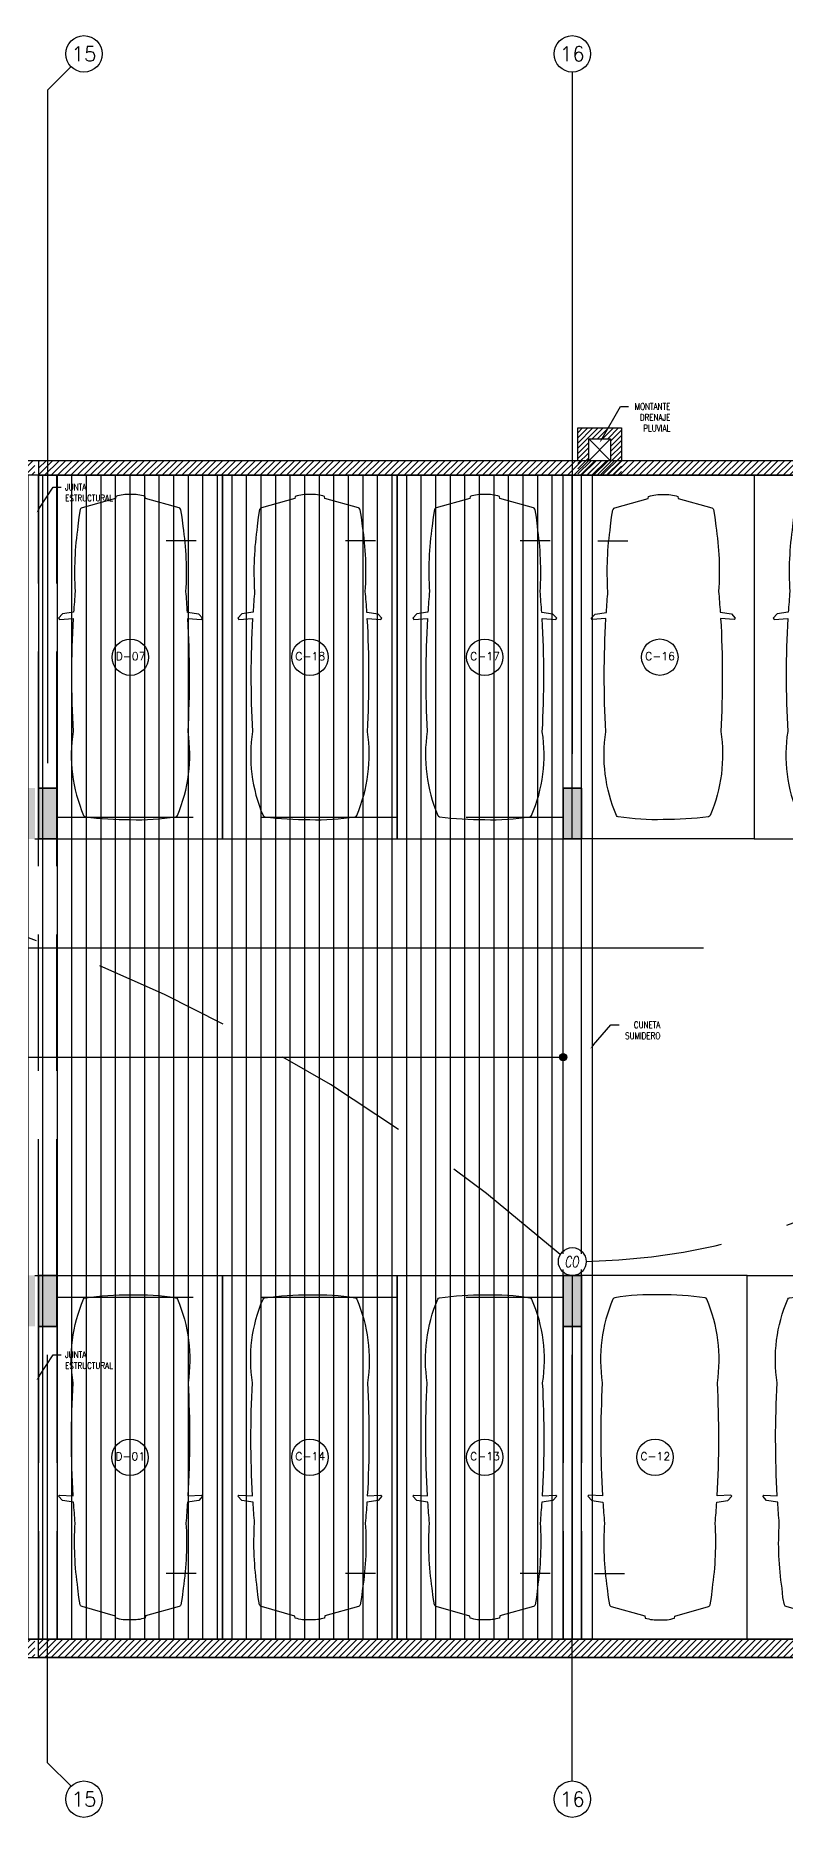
# Model space of a CAD drawing. Extents: x 226317 to 226469, y 8188101 to 8188260.
# Drawn here: x 226427.62 to 226437.92, y 8188189.46 to 8188213.95 of the extents above; entities that cross this region are included whole.
import ezdxf
from ezdxf import colors
from ezdxf.entities.mleader import LeaderData, LeaderLine
from ezdxf.enums import TextEntityAlignment as Align
from ezdxf.math import Vec2, Vec3

# ---------------------------------------------------------------- set-up
doc = ezdxf.new("R2010")
doc.units = 0
doc.header["$LTSCALE"] = 15
for name, pattern in [('CENTER', [2, 1.25, -0.25, 0.25, -0.25]), ('HIDDEN2', [0.1875, 0.125, -0.0625]), ('PHANTOM', [2.5, 1.25, -0.25, 0.25, -0.25, 0.25, -0.25]), ('PHANTOM2', [1.25, 0.625, -0.125, 0.125, -0.125, 0.125, -0.125])]:
    doc.linetypes.add(name, pattern=pattern)
doc.layers.get('0').update_dxf_attribs({"color": 250})
for name, color, linetype in [('A-EJES', 250, 'PHANTOM'), ('A-ESTRUCTURA-HATCH', 250, 'Continuous'), ('A-ESTRUCTURA-MUROS', 252, 'Continuous'), ('A-ESTRUCTURA-VIGAS', 250, 'HIDDEN2'), ('A-HATCH', 250, 'Continuous'), ('A-LINEAS', 250, 'Continuous'), ('A-MOBILIARIO', 250, 'Continuous'), ('A-NUMERO ESTAC', 250, 'Continuous'), ('A-PROYECCIONES', 250, 'HIDDEN2'), ('A-TEXTO-INDICACIONES', 250, 'Continuous'), ('A_50_CortesElev', 250, 'CENTER'), ('Cotas', 250, 'Continuous'), ('L12 Texto', 12, 'Continuous'), ('L5 Linea mediana segmentada', 191, 'HIDDEN2'), ('L6 Linea fina', 141, 'Continuous'), ('MURO CF 60', 250, 'Continuous')]:
    doc.layers.add(name, color=color, linetype=linetype)
doc.layers.add('A-ESTRUCTURA-PLACAS', color=252, linetype='Continuous', lineweight=35)
doc.layers.add('A-MUROS', color=252, linetype='Continuous', lineweight=30)
doc.styles.add('JNV ING', font='romans.shx', dxfattribs={"width": 0.7, "oblique": 8, "height": 0.15})
doc.styles.add('ROMANS', font='romans.shx', dxfattribs={"width": 0.8})
doc.styles.add('TXT_COTAS', font='romans.shx', dxfattribs={"width": 0.8})

# ---------------------------------------------------------------- blocks, each defined once
blk = doc.blocks.new('*U78')
at = {"ltscale": 0.5}
blk.add_line((2.1, 4.097), (1.687, 4.097), dxfattribs=at)
blk.add_lwpolyline([(0, 0), (2.4, 0), (2.4, 5), (0, 5)], close=True, dxfattribs=at)
blk.add_lwpolyline([(1.988, 3.029), (2.175, 3.018), (2.189, 3.033), (2.136, 3.092), (1.982, 3.115, 0.005253), (1.961, 3.403, 0.053235), (1.923, 4.298), (1.91, 4.424), (1.891, 4.525), (1.886, 4.535, 0.218656), (1.867, 4.551), (1.406, 4.68), (1.402, 4.708, 0.091554), (1.2, 4.734, 0.09162), (0.998, 4.709), (0.994, 4.682), (0.533, 4.552, 0.218656), (0.514, 4.536), (0.509, 4.527), (0.49, 4.425), (0.477, 4.3, 0.053235), (0.439, 3.404, 0.005253), (0.418, 3.116), (0.264, 3.093), (0.211, 3.034), (0.225, 3.019), (0.412, 3.03, 0.028265), (0.41, 1.476, 0.139924), (0.555, 0.325, 0.272148), (0.579, 0.306, 0.035353), (1.2, 0.266, 0.045639), (1.819, 0.305, 0.272148), (1.843, 0.324, 0.139889), (1.99, 1.475, 0.028265)], format="xyb", close=True, dxfattribs=at)
blk = doc.blocks.new('*U79')
at = {"ltscale": 0.5}
blk.add_line((2.102, 4.097), (1.69, 4.097), dxfattribs=at)
blk.add_lwpolyline([(0, 0), (2.405, 0), (2.405, 5), (0, 5)], close=True, dxfattribs=at)
blk.add_lwpolyline([(1.99, 3.029), (2.177, 3.018), (2.191, 3.033), (2.138, 3.092), (1.985, 3.115, 0.005253), (1.963, 3.403, 0.053235), (1.925, 4.298), (1.912, 4.424), (1.893, 4.525), (1.889, 4.535, 0.218656), (1.87, 4.551), (1.408, 4.68), (1.405, 4.708, 0.091554), (1.203, 4.734, 0.09162), (1, 4.709), (0.997, 4.682), (0.535, 4.552, 0.218656), (0.516, 4.536), (0.512, 4.527), (0.493, 4.425), (0.48, 4.3, 0.053235), (0.442, 3.404, 0.005253), (0.42, 3.116), (0.267, 3.093), (0.214, 3.034), (0.228, 3.019), (0.415, 3.03, 0.028265), (0.412, 1.476, 0.139924), (0.557, 0.325, 0.272148), (0.581, 0.306, 0.035353), (1.203, 0.266, 0.045639), (1.822, 0.305, 0.272148), (1.846, 0.324, 0.139889), (1.993, 1.475, 0.028265)], format="xyb", close=True, dxfattribs=at)
blk = doc.blocks.new('*U80')
at = {"ltscale": 0.5}
blk.add_line((2.15, 4.097), (1.737, 4.097), dxfattribs=at)
blk.add_lwpolyline([(0, 0), (2.5, 0), (2.5, 5), (0, 5)], close=True, dxfattribs=at)
blk.add_lwpolyline([(2.038, 3.029), (2.225, 3.018), (2.239, 3.033), (2.186, 3.092), (2.032, 3.115, 0.005253), (2.011, 3.403, 0.053235), (1.973, 4.298), (1.96, 4.424), (1.941, 4.525), (1.936, 4.535, 0.218656), (1.917, 4.551), (1.456, 4.68), (1.452, 4.708, 0.091554), (1.25, 4.734, 0.09162), (1.048, 4.709), (1.044, 4.682), (0.583, 4.552, 0.218656), (0.564, 4.536), (0.559, 4.527), (0.54, 4.425), (0.527, 4.3, 0.053235), (0.489, 3.404, 0.005253), (0.468, 3.116), (0.314, 3.093), (0.261, 3.034), (0.275, 3.019), (0.462, 3.03, 0.028265), (0.46, 1.476, 0.139924), (0.605, 0.325, 0.272148), (0.629, 0.306, 0.035353), (1.25, 0.266, 0.045639), (1.869, 0.305, 0.272148), (1.893, 0.324, 0.139889), (2.04, 1.475, 0.028265)], format="xyb", close=True, dxfattribs=at)
blk = doc.blocks.new('EST P1')
at = {"layer": 'A-ESTRUCTURA-HATCH'}
h = blk.add_hatch(dxfattribs=at)
h.set_pattern_fill('ANSI31', color=256, scale=0.02)
h.set_pattern_definition([(45, (-226392.07709, -8188203.05961), (-0.04490128060535, 0.04490128060535), [])])
h.paths.add_polyline_path([(-3.61, 5.05), (-3.61, 4.85), (-44.785, 4.85), (-44.785, -0.15), (-46.99, -0.15), (-46.99, -11.15), (-3.61, -11.15), (-3.61, -11.4), (-47.24, -11.4), (-47.24, 0.15), (-45.035, 0.15), (-45.035, 5.05)])
h.paths.add_polyline_path([(5.876, 4.85), (5.876, 5.05), (35.53, 5.05), (35.53, 4.85)])
h.paths.add_polyline_path([(47.915, 5.05), (35.58, 5.05), (35.58, 4.85), (47.915, 4.85)])
h.paths.add_polyline_path([(51.865, 4.85), (53.376, 4.85), (53.376, 5.05), (51.865, 5.05)])
edge = h.paths.add_edge_path()
edge.add_arc((63.301, -0.15), 9.7, 360, 540)
edge.add_line((53.601, -0.15), (53.801, -0.15))
edge.add_arc((63.301, -0.15), 9.5, 0.9047, 180, ccw=False)
edge.add_line((72.799, 0), (70.351, 0))
edge.add_line((70.351, 0), (70.351, -0.15))
edge.add_line((70.351, -0.15), (73.001, -0.15))
edge = h.paths.add_edge_path(flags=0)
edge.add_arc((63.301, -0.15), 3.3, 0.0009, 49.9947)
edge.add_line((65.422, 2.378), (65.422, -0.15))
edge.add_line((65.422, -0.15), (65.272, -0.15))
edge.add_line((65.272, -0.15), (65.272, 2.496))
edge.add_arc((63.301, -0.15), 3.3, 53.3166, 180)
edge.add_line((60.001, -0.15), (59.801, -0.15))
edge.add_arc((63.301, -0.15), 3.5, 2.4574, 179.9999, ccw=False)
edge.add_line((66.797, 0), (69.451, 0))
edge.add_line((69.451, 0), (69.451, -0.15))
edge.add_line((69.451, -0.15), (66.601, -0.15))
h.paths.add_polyline_path([(-3.56, -11.15), (35.53, -11.15), (35.53, -11.4), (-3.56, -11.4)])
h.paths.add_polyline_path([(35.58, -11.15), (71.88, -11.15), (71.88, -11.4), (35.58, -11.4)])
h = blk.add_hatch(color=256, dxfattribs=at)
h.dxf.hatch_style = 1
h.paths.add_polyline_path([(51.865, 5.05), (47.915, 5.05), (47.915, -0.15), (50.25, -0.15), (50.25, 0), (48.065, 0), (48.065, 2.05), (51.865, 2.05), (51.865, 2.2), (48.065, 2.2), (48.065, 4.85), (51.715, 4.85), (51.715, 3.2), (51.865, 3.2)])
h.paths.add_polyline_path([(1.925, -0.151), (-0.175, -0.151), (-0.175, 4.85), (-3.56, 4.85), (-3.56, 5.05), (3.775, 5.05), (3.775, 1.9), (3.625, 1.9), (3.625, 4.85), (-0.025, 4.85), (-0.025, 2.2), (1.925, 2.2), (1.925, 2.05), (-0.025, 2.05), (-0.025, 0), (1.925, -0.001)])
h.paths.add_polyline_path([(71.63, -6.15), (71.88, -6.15), (71.88, -6.85), (71.63, -6.85)])
h.paths.add_polyline_path([(64.42, -6.15), (64.67, -6.15), (64.67, -6.85), (64.42, -6.85)])
h.paths.add_polyline_path([(57.21, -6.15), (57.46, -6.15), (57.46, -6.85), (57.21, -6.85)])
h.paths.add_polyline_path([(50, -6.15), (50.25, -6.15), (50.25, -6.85), (50, -6.85)])
h.paths.add_polyline_path([(42.79, -6.15), (43.04, -6.15), (43.04, -6.85), (42.79, -6.85)])
h.paths.add_polyline_path([(42.79, 0.55), (43.04, 0.55), (43.04, -0.15), (42.79, -0.15)])
h.paths.add_polyline_path([(35.58, -6.15), (35.83, -6.15), (35.83, -6.85), (35.58, -6.85)])
h.paths.add_polyline_path([(35.58, 0.55), (35.83, 0.55), (35.83, -0.15), (35.58, -0.15)])
h.paths.add_polyline_path([(35.28, -6.15), (35.53, -6.15), (35.53, -6.85), (35.28, -6.85)])
h.paths.add_polyline_path([(35.28, 0.55), (35.53, 0.55), (35.53, -0.15), (35.28, -0.15)])
h.paths.add_polyline_path([(30.28, -6.15), (30.53, -6.15), (30.53, -6.85), (30.28, -6.85)])
h.paths.add_polyline_path([(30.28, 0.55), (30.53, 0.55), (30.53, -0.15), (30.28, -0.15)])
h.paths.add_polyline_path([(23.07, -6.15), (23.32, -6.15), (23.32, -6.85), (23.07, -6.85)])
h.paths.add_polyline_path([(23.07, 0.55), (23.32, 0.55), (23.32, -0.15), (23.07, -0.15)])
h.paths.add_polyline_path([(18.07, -6.15), (18.32, -6.15), (18.32, -6.85), (18.07, -6.85)])
h.paths.add_polyline_path([(18.07, 0.55), (18.32, 0.55), (18.32, -0.15), (18.07, -0.15)])
h.paths.add_polyline_path([(10.86, -6.15), (11.11, -6.15), (11.11, -6.85), (10.86, -6.85)])
h.paths.add_polyline_path([(10.86, 0.55), (11.11, 0.55), (11.11, -0.15), (10.86, -0.15)])
h.paths.add_polyline_path([(3.65, -6.15), (3.9, -6.15), (3.9, -6.85), (3.65, -6.85)])
h.paths.add_polyline_path([(3.625, 0.55), (3.9, 0.55), (3.9, -0.15), (3.625, -0.15)])
h.paths.add_polyline_path([(-3.56, -6.15), (-3.31, -6.15), (-3.31, -6.85), (-3.56, -6.85)])
h.paths.add_polyline_path([(-3.56, 0.55), (-3.31, 0.55), (-3.31, -0.15), (-3.56, -0.15)])
h.paths.add_polyline_path([(-3.86, -6.15), (-3.61, -6.15), (-3.61, -6.85), (-3.86, -6.85)])
h.paths.add_polyline_path([(-3.86, 0.55), (-3.61, 0.55), (-3.61, -0.15), (-3.86, -0.15)])
h.paths.add_polyline_path([(-11.07, -6.15), (-10.82, -6.15), (-10.82, -6.85), (-11.07, -6.85)])
h.paths.add_polyline_path([(-11.07, 0.55), (-10.82, 0.55), (-10.82, -0.15), (-11.07, -0.15)])
h.paths.add_polyline_path([(-18.28, -6.15), (-18.03, -6.15), (-18.03, -6.85), (-18.28, -6.85)])
h.paths.add_polyline_path([(-18.28, 0.55), (-18.03, 0.55), (-18.03, -0.15), (-18.28, -0.15)])
h.paths.add_polyline_path([(-25.49, -6.15), (-25.24, -6.15), (-25.24, -6.85), (-25.49, -6.85)])
h.paths.add_polyline_path([(-25.49, 0.55), (-25.24, 0.55), (-25.24, -0.15), (-25.49, -0.15)])
h.paths.add_polyline_path([(-32.7, -6.15), (-32.45, -6.15), (-32.45, -6.85), (-32.7, -6.85)])
h.paths.add_polyline_path([(-32.7, 0.55), (-32.45, 0.55), (-32.45, -0.15), (-32.7, -0.15)])
h.paths.add_polyline_path([(-39.91, -6.15), (-39.66, -6.15), (-39.66, -6.85), (-39.91, -6.85)])
h.paths.add_polyline_path([(-39.91, 0.55), (-39.66, 0.55), (-39.66, -0.15), (-39.91, -0.15)])
at = {"layer": 'A-ESTRUCTURA-MUROS'}
for points in [[(47.915, 5.05), (35.58, 5.05), (35.58, 4.85), (47.915, 4.85)], [(35.58, -11.15), (71.88, -11.15), (71.88, -11.4), (35.58, -11.4)]]:
    blk.add_lwpolyline(points, close=True, dxfattribs=at)
at = {"layer": 'A-ESTRUCTURA-PLACAS'}
for points in [[(35.58, 0.55), (35.83, 0.55), (35.83, -0.15), (35.58, -0.15)], [(42.79, 0.55), (43.04, 0.55), (43.04, -0.15), (42.79, -0.15)], [(35.58, -6.15), (35.83, -6.15), (35.83, -6.85), (35.58, -6.85)], [(42.79, -6.15), (43.04, -6.15), (43.04, -6.85), (42.79, -6.85)]]:
    blk.add_lwpolyline(points, close=True, dxfattribs=at)
at = {"layer": 'A-ESTRUCTURA-VIGAS'}
for points in [[(35.58, 0.55), (35.58, 4.85)], [(35.83, 0.55), (35.83, 4.85)], [(42.79, 0.55), (42.79, 4.85)], [(43.04, 0.55), (43.04, 4.85)], [(35.83, 0.15), (42.79, 0.15)], [(35.58, -6.15), (35.58, -0.15)], [(35.83, -6.15), (35.83, -0.15)], [(35.83, -0.15), (42.79, -0.15)], [(42.79, -6.15), (42.79, -0.15)], [(43.04, -6.15), (43.04, -0.15)], [(35.83, -6.15), (42.79, -6.15)], [(35.83, -6.45), (42.79, -6.45)], [(35.58, -6.85), (35.58, -11.15)], [(35.83, -6.85), (35.83, -11.15)], [(42.79, -6.85), (42.79, -11.15)], [(43.04, -6.85), (43.04, -11.15)]]:
    blk.add_lwpolyline(points, dxfattribs=at)
blk = doc.blocks.new('*U81')
at = {"ltscale": 0.5}
blk.add_line((2.165, 4.097), (1.752, 4.097), dxfattribs=at)
blk.add_lwpolyline([(0, 0), (2.53, 0), (2.53, 5), (0, 5)], close=True, dxfattribs=at)
blk.add_lwpolyline([(2.053, 3.029), (2.24, 3.018), (2.254, 3.033), (2.201, 3.092), (2.047, 3.115, 0.005253), (2.026, 3.403, 0.053235), (1.988, 4.298), (1.975, 4.424), (1.956, 4.525), (1.951, 4.535, 0.218656), (1.932, 4.551), (1.471, 4.68), (1.467, 4.708, 0.091554), (1.265, 4.734, 0.09162), (1.063, 4.709), (1.059, 4.682), (0.598, 4.552, 0.218656), (0.579, 4.536), (0.574, 4.527), (0.555, 4.425), (0.542, 4.3, 0.053235), (0.504, 3.404, 0.005253), (0.483, 3.116), (0.329, 3.093), (0.276, 3.034), (0.29, 3.019), (0.477, 3.03, 0.028265), (0.475, 1.476, 0.139924), (0.62, 0.325, 0.272148), (0.644, 0.306, 0.035353), (1.265, 0.266, 0.045639), (1.884, 0.305, 0.272148), (1.908, 0.324, 0.139889), (2.055, 1.475, 0.028265)], format="xyb", close=True, dxfattribs=at)
blk = doc.blocks.new('*U86')
at = {"ltscale": 0.5}
blk.add_line((2.165, 4.097), (1.752, 4.097), dxfattribs=at)
blk.add_lwpolyline([(0, 0), (2.53, 0), (2.53, 5), (0, 5)], close=True, dxfattribs=at)
blk.add_lwpolyline([(2.053, 3.029), (2.24, 3.018), (2.254, 3.033), (2.201, 3.092), (2.047, 3.115, 0.005253), (2.026, 3.403, 0.053235), (1.988, 4.298), (1.975, 4.424), (1.956, 4.525), (1.951, 4.535, 0.218656), (1.932, 4.551), (1.471, 4.68), (1.467, 4.708, 0.091554), (1.265, 4.734, 0.09162), (1.063, 4.709), (1.059, 4.682), (0.598, 4.552, 0.218656), (0.579, 4.536), (0.574, 4.527), (0.555, 4.425), (0.542, 4.3, 0.053235), (0.504, 3.404, 0.005253), (0.483, 3.116), (0.329, 3.093), (0.276, 3.034), (0.29, 3.019), (0.477, 3.03, 0.028265), (0.475, 1.476, 0.139924), (0.62, 0.325, 0.272148), (0.644, 0.306, 0.035353), (1.265, 0.266, 0.045639), (1.884, 0.305, 0.272148), (1.908, 0.324, 0.139889), (2.055, 1.475, 0.028265)], format="xyb", close=True, dxfattribs=at)
blk = doc.blocks.new('EJES 1P')
at = {"layer": 'A-EJES', "linetype": 'PHANTOM2'}
for p, q in [((81.038, 5.416), (80.714, 5.092)), ((81.038, -18.221), (80.714, -17.898))]:
    blk.add_line(p, q, dxfattribs=at)
for points in [[(87.924, 5.345), (87.924, -4.158)], [(80.714, 5.092), (80.714, -4.158)], [(80.714, -17.898), (80.714, -12.292)], [(87.924, -18.151), (87.924, -12.292)]]:
    blk.add_lwpolyline(points, dxfattribs=at)
at = {"layer": 'A-EJES', "linetype": 'Continuous'}
for centre in [(81.214, 5.592), (87.924, 5.592), (81.214, -18.398), (87.924, -18.398)]:
    blk.add_circle(centre, 0.25, dxfattribs=at)
at = {"layer": 'A-EJES', "linetype": 'Continuous', "style": 'ROMANS'}
for s, p in [('15', (81.214, 5.592)), ('16', (87.924, 5.592)), ('15', (81.214, -18.398)), ('16', (87.924, -18.398))]:
    blk.add_text(s, height=0.2, dxfattribs=at).set_placement(p, align=Align.MIDDLE_CENTER)
blk = doc.blocks.new('Cortes-Elev.')
at = {"layer": 'A_50_CortesElev', "linetype": 'CENTER', "ltscale": 0.5}
blk.add_lwpolyline([(103.931, 28.354), (-19.094, 28.354)], dxfattribs=at)
blk = doc.blocks.new('EJE')
at = {"linetype": 'Continuous'}
blk.add_circle((0, 0), 0.5, dxfattribs=at)
at = {"layer": 'A-TEXTO-INDICACIONES', "style": 'ROMANS'}
blk.add_attdef('EJE', text='', height=0.22, rotation=0, dxfattribs=at).set_placement((0.007, 0.028), align=Align.MIDDLE_CENTER)

msp = doc.modelspace()

# ---------------------------------------------------------------- hatches: boundary and pattern name
h = msp.add_hatch(color=8)
h.dxf.hatch_style = 1
edge = h.paths.add_edge_path()
edge.add_arc((226434.8671, 8188199.9096), 0.05, 0, 360)
at = {"layer": 'A-HATCH'}
h = msp.add_hatch(dxfattribs=at)
h.set_pattern_fill('_USER', color=8, scale=0.2, angle=90, pattern_type=0)
h.set_pattern_definition([(90, (226435.11709, 8188199.90867), (-0.2, 1e-17), [])])
h.paths.add_polyline_path([(226403.1871, 8188207.9096), (226403.1871, 8188191.9096), (226434.8671, 8188191.9096), (226434.8671, 8188207.9096)])
at = {"layer": 'MURO CF 60'}
h = msp.add_hatch(dxfattribs=at)
h.set_pattern_fill('_USER', color=8, scale=0.05, angle=45, pattern_type=0)
h.set_pattern_definition([(45, (226441.93555, 8188203.057414), (-0.03535534, 0.03535534), [])])
h.paths.add_polyline_path([(226435.0673, 8188208.5596), (226435.6673, 8188208.5596), (226435.6673, 8188207.9096), (226435.0673, 8188207.9096)])
h.paths.add_polyline_path([(226435.5173, 8188208.1096), (226435.2173, 8188208.1096), (226435.2173, 8188208.4096), (226435.5173, 8188208.4096)], flags=16)

# ---------------------------------------------------------------- linework, layer by layer
at = {"color": 8}
for p, q in [((226435.2171, 8188208.4096), (226435.5171, 8188208.1096)), ((226435.5171, 8188208.4096), (226435.2171, 8188208.1096))]:
    msp.add_line(p, q, dxfattribs=at)
msp.add_line((226403.1871, 8188199.9096), (226434.8671, 8188199.9096))
msp.add_lwpolyline([(226435.1171, 8188207.9096), (226435.2671, 8188207.9096), (226435.2671, 8188191.9096), (226435.1171, 8188191.9096)], close=True, dxfattribs=at)
msp.add_circle((226434.8671, 8188199.9096), 0.05, dxfattribs=at)
at = {"layer": 'A-LINEAS'}
msp.add_lwpolyline([(226403.1871, 8188207.9096), (226403.1871, 8188191.9096), (226434.8671, 8188191.9096), (226434.8671, 8188207.9096)], close=True, dxfattribs=at)
at = {"layer": 'A-MUROS'}
for p, q in [((226439.9921, 8188207.9096), (226395.8521, 8188207.9096)), ((226463.9571, 8188191.9096), (226345.0871, 8188191.9096)), ((226344.8371, 8188191.6596), (226463.9571, 8188191.6596))]:
    msp.add_line(p, q, dxfattribs=at)
at = {"layer": 'A-MUROS', "color": 8}
for p, q in [((226435.0671, 8188208.1096), (226424.8032, 8188208.1096)), ((226439.5421, 8188208.1096), (226435.6671, 8188208.1096))]:
    msp.add_line(p, q, dxfattribs=at)
msp.add_lwpolyline([(226435.0671, 8188208.1096), (226435.0671, 8188208.5596), (226435.6671, 8188208.5596), (226435.6671, 8188208.1096)], dxfattribs=at)
for points in [[(226435.2171, 8188208.1096), (226435.2171, 8188208.4096), (226435.5171, 8188208.4096), (226435.5171, 8188208.1096)], [(226427.6571, 8188202.9096), (226427.9071, 8188202.9096), (226427.9071, 8188203.6096), (226427.6571, 8188203.6096)], [(226434.8671, 8188202.9096), (226435.1171, 8188202.9096), (226435.1171, 8188203.6096), (226434.8671, 8188203.6096)], [(226427.6571, 8188196.9096), (226427.9071, 8188196.9096), (226427.9071, 8188196.2096), (226427.6571, 8188196.2096)], [(226434.8671, 8188196.9096), (226435.1171, 8188196.9096), (226435.1171, 8188196.2096), (226434.8671, 8188196.2096)]]:
    msp.add_lwpolyline(points, close=True, dxfattribs=at)
at = {"layer": 'Cotas', "color": 8}
for p, q in [((226427.6071, 8188202.9096), (226427.6571, 8188202.9096)), ((226427.6071, 8188196.9096), (226427.6571, 8188196.9094))]:
    msp.add_line(p, q, dxfattribs=at)
at = {"layer": 'L5 Linea mediana segmentada', "color": 8}
for centre, radius, start, end in [((226434.9702, 8188206.1489), 9.0502, 271.35151, 1.54866), ((226419.3244, 8188179.5487), 23.4888, 48.70419, 99.46048)]:
    msp.add_arc(centre, radius, start, end, dxfattribs=at)

# ---------------------------------------------------------------- block references
msp.add_blockref('EST P1', (226392.0771, 8188203.0596))
at = {"layer": 'A-MOBILIARIO', "color": 8}
for name, p, rotation in [('*U86', (226427.6571, 8188202.9096), 7.056432374225115e-07), ('*U78', (226430.1871, 8188202.9096), 7.056432374225115e-07), ('*U79', (226432.5871, 8188202.9096), 7.056432374225115e-07), ('*U80', (226437.4921, 8188202.9096), 7.056432374225115e-07), ('*U79', (226437.3971, 8188196.9096), 180.0000007056432)]:
    msp.add_blockref(name, p, dxfattribs=dict(at, rotation=rotation))
at = {"layer": 'A-MOBILIARIO', "color": 8, "xscale": -1}
for name, p, rotation in [('*U80', (226437.4921, 8188202.9096), 359.9999992943568), ('*U81', (226427.6571, 8188196.9096), 179.9999992943567), ('*U78', (226430.1871, 8188196.9096), 179.9999992943567), ('*U79', (226432.5871, 8188196.9096), 179.9999992943567), ('*U78', (226437.3971, 8188196.9096), 179.9999992943567)]:
    msp.add_blockref(name, p, dxfattribs=dict(at, rotation=rotation))
at = {"layer": 'A-NUMERO ESTAC', "color": 8, "xscale": 0.5, "yscale": 0.5, "zscale": 0.5}
for p, values in [((226428.9196, 8188205.4078), {'EJE': 'D-07'}), ((226431.3871, 8188205.4077), {'EJE': 'C-18'}), ((226433.7896, 8188205.4077), {'EJE': 'C-17'}), ((226436.1946, 8188205.4087), {'EJE': 'C-16'}), ((226428.9141, 8188194.4098), {'EJE': 'D-01'}), ((226431.3871, 8188194.4105), {'EJE': 'C-14'}), ((226433.7896, 8188194.4105), {'EJE': 'C-13'}), ((226436.1294, 8188194.4105), {'EJE': 'C-12'})]:
    msp.add_blockref('EJE', p, dxfattribs=at).add_auto_attribs(values)
at = {"layer": 'A-PROYECCIONES'}
msp.add_blockref('EJES 1P', (226347.0678, 8188208.1096), dxfattribs=at)
at = {"layer": 'A_50_CortesElev'}
msp.add_blockref('Cortes-Elev.', (226362.8621, 8188173.0552), dxfattribs=at)

# ---------------------------------------------------------------- leaders
at = {"layer": 'A-TEXTO-INDICACIONES', "color": 8}
ml = msp.add_multileader_mtext('Standard', dxfattribs=at)
ml.set_content('MONTANTE DRENAJE PLUVIAL', color=8, style='TXT_COTAS')
ml.set_leader_properties(color=7)
ml.build(insert=Vec2(0, 0))
ml.multileader.update_dxf_attribs({"dogleg_length": 0.1105, "arrow_head_size": 0.07})
ctx = ml.context
ctx.base_point, ctx.char_height, ctx.arrow_head_size, ctx.landing_gap_size, ctx.plane_origin = Vec3(226435.7655, 8188208.8553), 0.09, 0.07, 0.05, Vec3(226436.1895, 8188208.0698)
ctx.text_align_type = 2
notes = []
notes.append((ctx, [(0, (1, 1, 0), (226435.655, 8188208.8553), (1, 0), 0.1105, [(0, [(226435.3671, 8188208.3546)], 0, [])])]))
ctx.mtext.insert, ctx.mtext.width, ctx.mtext.alignment, ctx.mtext.flow_direction = Vec3(226436.34, 8188208.9003), 0.835071, 3, 5
ml = msp.add_multileader_mtext('Standard', dxfattribs=at)
ml.set_content('\\pxsm1,ql,t16;JUNTA ESTRUCTURAL', color=8, style='TXT_COTAS')
ml.set_leader_properties(color=256)
ml.build(insert=Vec2(0, 0))
ml.multileader.update_dxf_attribs({"dogleg_length": 0.1105, "arrow_head_size": 0.07})
ctx = ml.context
ctx.base_point, ctx.char_height, ctx.arrow_head_size, ctx.landing_gap_size, ctx.plane_origin = Vec3(226427.9688, 8188207.7461), 0.09, 0.07, 0.05, Vec3(226427.7051, 8188207.3059)
ctx.text_align_type = 2
notes.append((ctx, [(0, (1, 1, 0), (226427.8583, 8188207.7461), (1, 0), 0.1105, [(0, [(226427.6287, 8188207.3934)], 0, [])])]))
ctx.mtext.insert, ctx.mtext.width, ctx.mtext.defined_height, ctx.mtext.alignment, ctx.mtext.flow_direction = Vec3(226428.7319, 8188207.7911), 0.708992, 0.4369, 3, 5
ml = msp.add_multileader_mtext('Standard', dxfattribs=at)
ml.set_content('CUNETA SUMIDERO', color=8, style='TXT_COTAS')
ml.set_leader_properties(color=7)
ml.build(insert=Vec2(0, 0))
ml.multileader.update_dxf_attribs({"dogleg_length": 0.1105, "arrow_head_size": 0.07})
ctx = ml.context
ctx.base_point, ctx.char_height, ctx.arrow_head_size, ctx.landing_gap_size, ctx.plane_origin = Vec3(226435.6341, 8188200.3547), 0.09, 0.07, 0.05, Vec3(226436.1534, 8188199.8297)
ctx.text_align_type = 2
notes.append((ctx, [(0, (1, 1, 0), (226435.5236, 8188200.3547), (1, 0), 0.1105, [(0, [(226435.2394, 8188200.0272)], 0, [])])]))
ctx.mtext.insert, ctx.mtext.width, ctx.mtext.alignment, ctx.mtext.flow_direction = Vec3(226436.2018, 8188200.3997), 0.661659, 3, 5
ml = msp.add_multileader_mtext('Standard', dxfattribs=at)
ml.set_content('\\pxsm1,ql,t16;JUNTA ESTRUCTURAL', color=8, style='TXT_COTAS')
ml.set_leader_properties(color=256)
ml.build(insert=Vec2(0, 0))
ml.multileader.update_dxf_attribs({"dogleg_length": 0.1105, "arrow_head_size": 0.07})
ctx = ml.context
ctx.base_point, ctx.char_height, ctx.arrow_head_size, ctx.landing_gap_size, ctx.plane_origin = Vec3(226427.9688, 8188195.821), 0.09, 0.07, 0.05, Vec3(226427.7051, 8188195.3808)
ctx.text_align_type = 2
notes.append((ctx, [(0, (1, 1, 0), (226427.8583, 8188195.821), (1, 0), 0.1105, [(0, [(226427.6287, 8188195.4684)], 0, [])])]))
ctx.mtext.insert, ctx.mtext.width, ctx.mtext.defined_height, ctx.mtext.alignment, ctx.mtext.flow_direction = Vec3(226428.7319, 8188195.866), 0.708992, 0.4369, 3, 5
for ctx, leaders in notes:
    for number, flags, end, landing, length, lines in leaders:
        leader = LeaderData()
        leader.index, (leader.has_last_leader_line, leader.has_dogleg_vector, leader.attachment_direction) = number, flags
        leader.last_leader_point, leader.dogleg_vector, leader.dogleg_length = Vec3(end), Vec3(landing), length
        for number, points, colour, breaks in lines:
            line = LeaderLine()
            line.index, line.vertices, line.color, line.breaks = number, Vec3.list(points), colors.encode_raw_color(colour), breaks
            leader.lines.append(line)
        ctx.leaders.append(leader)

# ---------------------------------------------------------------- next in the draw order: texts
at = {"layer": 'L12 Texto', "color": 8, "ltscale": 1.5, "insert": (226434.887, 8188197.1732), "char_height": 0.15, "attachment_point": 1, "style": 'JNV ING', "bg_fill": 3, "box_fill_scale": 1.2, "bg_fill_color": 256, "bg_fill_transparency": 0}
msp.add_mtext_dynamic_manual_height_columns('CO', width=0.267537, gutter_width=0.75, heights=[0], dxfattribs=at)

# ---------------------------------------------------------------- next in the draw order: linework, layer by layer
at = {"layer": 'L6 Linea fina', "color": 8, "ltscale": 0.5}
msp.add_circle((226434.9921, 8188197.1011), 0.1915, dxfattribs=at)

doc.saveas('drawing.dxf')
